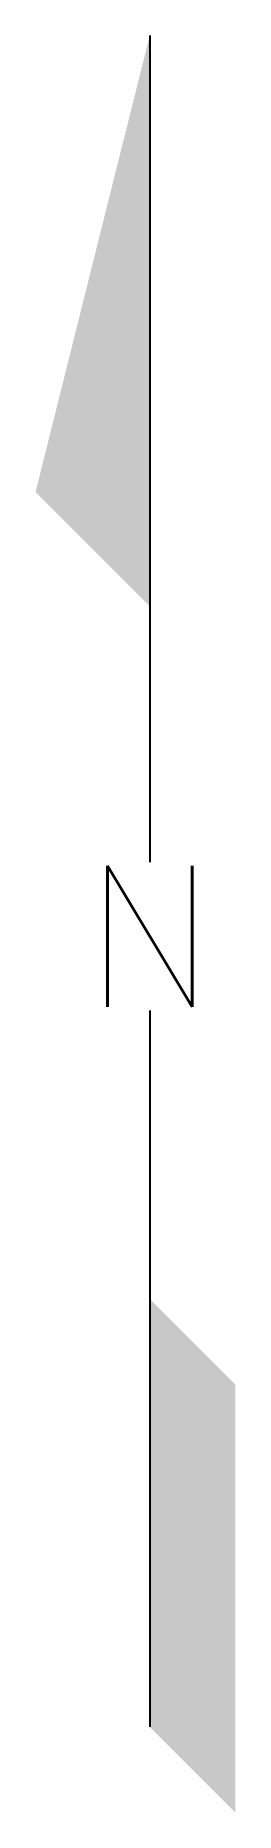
# Model space of a CAD drawing. Header units: millimetres. Extents: x 1175.53 to 1175.89, y -1286.75 to -1283.6.
import ezdxf
from ezdxf.enums import TextEntityAlignment as Align

# ---------------------------------------------------------------- set-up
doc = ezdxf.new("R2010")
doc.units = ezdxf.units.MM
doc.header["$LTSCALE"] = 10
doc.layers.add('Símbolos_Gráficos', color=1, linetype='Continuous')
doc.styles.add('r100', font='romans.shx')

msp = doc.modelspace()

# ---------------------------------------------------------------- linework, layer by layer
at = {"layer": 'Símbolos_Gráficos', "color": 3}
for p, q in [((1175.7371, -1283.5998), (1175.7371, -1285.066)), ((1175.7371, -1285.3291), (1175.7371, -1286.5998))]:
    msp.add_line(p, q, dxfattribs=at)
at = {"layer": 'Símbolos_Gráficos'}
for points in [[(1175.7371, -1283.5998), (1175.5347, -1284.4094), (1175.7371, -1284.6118)], [(1175.7371, -1285.8407), (1175.7371, -1286.5998), (1175.8889, -1285.9926), (1175.8889, -1286.7516)]]:
    msp.add_solid(points, dxfattribs=at)

# ---------------------------------------------------------------- texts
at = {"layer": 'Símbolos_Gráficos', "color": 4, "style": 'r100'}
msp.add_text('N', height=0.25, dxfattribs=at).set_placement((1175.7371, -1285.1976), align=Align.MIDDLE)

doc.saveas('drawing.dxf')
